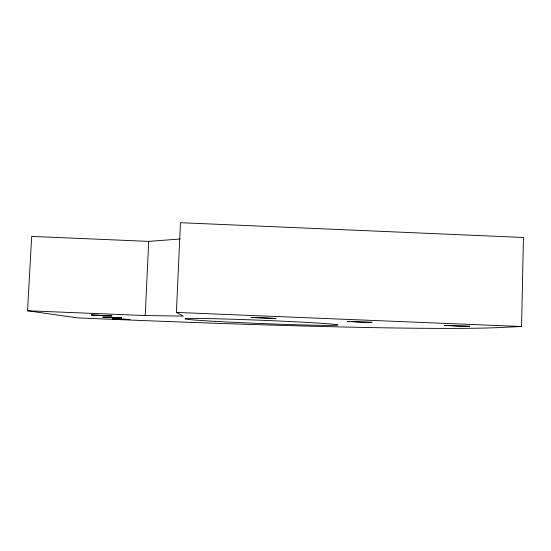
<?xml version="1.0" encoding="UTF-8"?>
<svg xmlns="http://www.w3.org/2000/svg" width="551" height="551" viewBox="0 0 551 551"><rect width="100%" height="100%" fill="white"/><g stroke="black" fill="none" stroke-linecap="round" stroke-linejoin="round"><path stroke-width="0.83" d="M27.55 310.757L77.243 317.886L107.665 319.119A508.063 14.595 2.7 0 0 506.121 327.198L521.57 326.516L523.45 237.481L180.452 222.687L176.396 312.431L183.414 316.116L145.202 315.551L27.55 310.757L31.682 236.4L148.715 241.386L180.101 239.01M145.202 315.551L148.715 241.386M176.396 312.431L521.57 326.516M112.383 318.753L129.85 319.504L112.383 318.753M347.288 321.391L361.043 322.259L372.125 322.321L347.288 321.391M121.716 317.844L102.775 317.025L121.716 317.844M444.588 325.352L457.716 326.178L469.81 326.268L444.588 325.352M251.635 317.41L251.125 317.472L275.989 318.485L251.635 317.41M92.01 314.952L91.363 314.979L112.067 315.937L92.01 314.952M215.551 321.378A76.458 1.639 2.3 0 0 337.501 325.131A76.458 1.639 2.3 0 0 232.061 319.215A76.458 1.639 2.3 0 0 215.551 321.378"/></g></svg>
